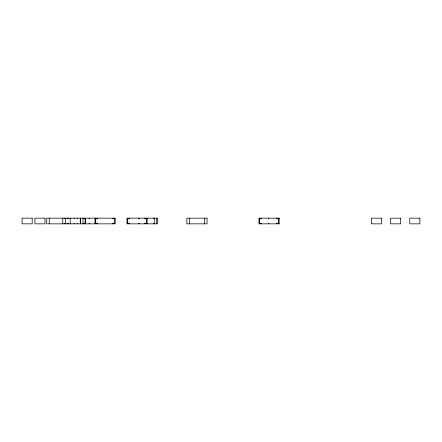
<?xml version="1.0" encoding="UTF-8"?>
<svg xmlns="http://www.w3.org/2000/svg" width="442" height="442" viewBox="0 0 442 442"><rect width="100%" height="100%" fill="white"/><g stroke="black" fill="none" stroke-linecap="round" stroke-linejoin="round"><path stroke-width="0.66" d="M278.913 218.16L278.913 218.79M278.913 223.21L278.913 223.84M276.62 218.16L276.62 218.79L278.51 218.79L278.51 223.21L276.62 223.21L276.62 223.84M268.824 218.16L268.824 218.79M268.824 223.21L268.824 223.84M261.482 218.16L261.482 218.79L259.587 218.79L259.587 223.21L261.482 223.21L261.482 223.84M204.535 218.16L204.535 223.84M189.397 218.16L189.397 223.84M156.805 218.16L156.805 223.84M154.28 218.16L154.28 223.84M153.65 218.16L153.65 218.79M153.65 223.21L153.65 223.84M147.142 218.16L147.142 223.84M147.114 218.16L147.114 218.79M147.114 223.21L147.114 223.84M144.617 218.16L144.617 218.79L146.506 218.79L146.506 223.21L144.617 223.21L144.617 223.84M139.142 218.16L139.142 218.79M139.142 223.21L139.142 223.84M138.512 218.16L138.512 218.79M138.512 223.21L138.512 223.84M129.478 218.16L129.478 218.79L127.589 218.79L127.589 223.21L129.478 223.21L129.478 223.84M112.649 218.16L112.649 218.79L114.544 218.79L114.544 223.21L112.649 223.21L112.649 223.84M97.511 218.16L97.511 218.79L95.621 218.79L95.621 223.21L97.511 223.21L97.511 223.84M95.367 218.16L95.367 218.79M95.367 223.21L95.367 223.84M94.991 218.16L94.991 223.84M89.185 218.16L89.185 218.79M89.185 223.21L89.185 223.84M85.278 218.16L85.278 223.84M83.323 218.16L83.323 218.79L85.212 218.79L85.212 223.21L83.323 223.21L83.323 223.84M82.991 218.16L82.991 223.84M80.472 218.16L80.472 223.84M80.256 218.16L80.256 223.84M77.228 218.16L77.228 218.79M77.228 223.21L77.228 223.84M74.046 218.16L74.046 218.79M74.046 223.21L74.046 223.84M70.162 218.16L70.162 223.84M68.184 218.16L68.184 218.79M68.184 223.21L68.184 223.84M67.134 218.16L67.134 218.79M67.134 223.21L67.134 223.84M65.333 218.16L65.333 223.84M64.383 218.16L64.383 218.79M64.383 223.21L64.383 223.84M62.808 218.16L62.808 223.84M49.25 218.16L49.25 223.84M32.194 218.16L22.1 218.16L22.1 223.84L32.194 223.84L32.194 218.16M45.007 218.16L34.918 218.16L34.918 223.84L45.007 223.84L45.007 218.16M115.174 218.16L46.725 218.16L46.725 223.84L115.174 223.84L115.174 218.16M157.208 218.16L126.953 218.16L126.953 223.84L157.208 223.84L157.208 218.16M207.06 218.16L186.878 218.16L186.878 223.84L207.06 223.84L207.06 218.16M279.14 218.16L258.957 218.16L258.957 223.84L279.14 223.84L279.14 218.16M381.452 218.16L371.357 218.16L371.357 223.84L381.452 223.84L381.452 218.16M400.673 218.16L390.584 218.16L390.584 223.84L400.673 223.84L400.673 218.16M419.9 218.16L409.806 218.16L409.806 223.84L419.9 223.84L419.9 218.16"/></g></svg>
